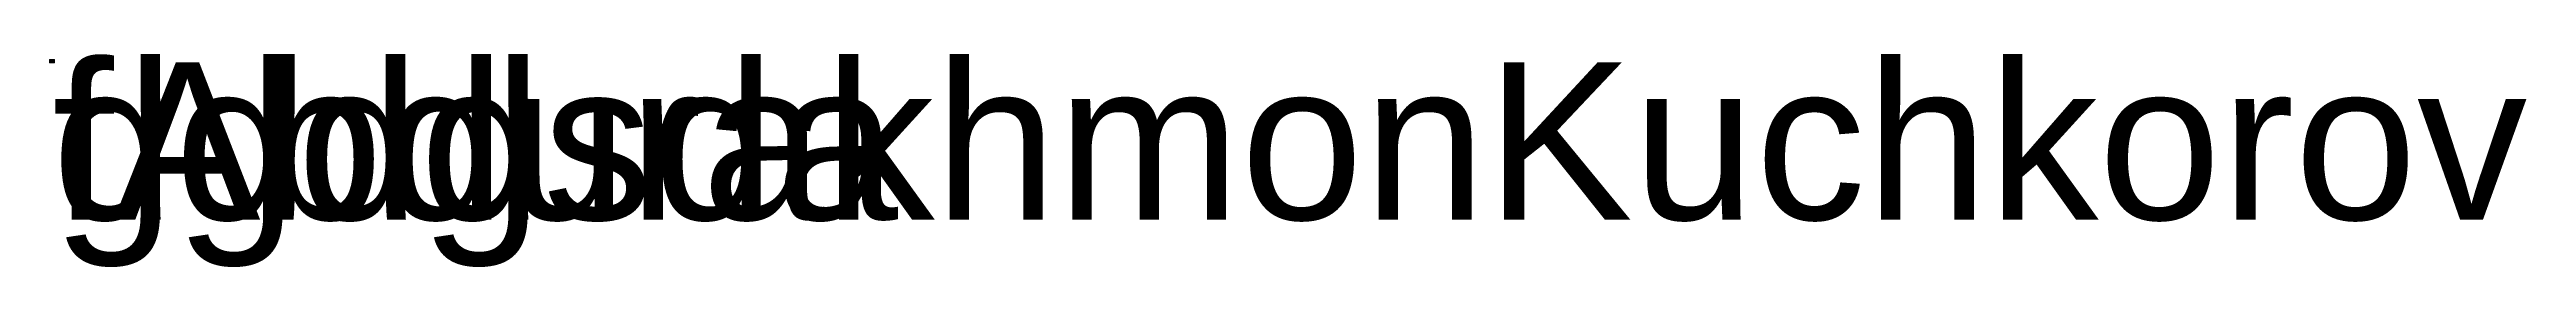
# Paper-space layout '00_Plan' of a CAD drawing. Header units: millimetres. Extents: x 0 to 7862, y -650 to 29.
# The model-space entities are those that its viewports show. They can reach past a viewport. Long polylines and large blocks are cut down to what shows.
import ezdxf

# ---------------------------------------------------------------- set-up
doc = ezdxf.new("R2010")
doc.units = ezdxf.units.MM
doc.header["$MEASUREMENT"] = 0
doc.linetypes.add('ACAD_ISO04W100', pattern=[30, 24, -3, 0, -3])
for name, color, linetype, lineweight in [('Axis', 30, 'ACAD_ISO04W100', 9), ('dim', 7, 'Continuous', 13), ('Layout Text', 7, 'Continuous', 15), ('Medium', 4, 'Continuous', 20), ('Text', 2, 'Continuous', 13), ('Thick', 1, 'Continuous', 40), ('Thin', 3, 'Continuous', 9)]:
    doc.layers.add(name, color=color, linetype=linetype, lineweight=lineweight)
doc.layers.add('NoPrint', color=7, linetype='Continuous', lineweight=0, plot=False)
doc.styles.get("Standard").update_dxf_attribs({"font": 'arial.ttf'})
doc.dimstyles.new('My Cool Dim', dxfattribs={"dimtxt": 60, "dimasz": 75, "dimexe": 6, "dimexo": 0.0625, "dimgap": -2.5, "dimtad": 1, "dimdec": 0, "dimzin": 0, "dimtxsty": 'Standard', "dimblk": 'ARCHTICK', "dimcen": 0.09, "dimclrd": 256, "dimclre": 256, "dimclrt": 256, "dimadec": 0, "dimazin": 0, "dimtfac": 1, "dimtdec": 0, "dimtofl": 0, "dimtmove": 1, "dimatfit": 3, "dimldrblk": 'DOT', "dimfxl": 1, "dimtfillclr": 256, "dimtolj": 1, "dimtzin": 0, "dimlwd": -1, "dimlwe": -1, "dimarcsym": 0})

# ---------------------------------------------------------------- blocks, each defined once
blk = doc.blocks.new('_ArchTick')
at = {"color": 0, "linetype": 'ByBlock', "const_width": 0.15}
blk.add_lwpolyline([(-0.5, -0.5), (0.5, 0.5)], dxfattribs=at)
blk = doc.blocks.new('*D12')
at = {"layer": 'Defpoints', "color": 0, "transparency": 16777216}
for p in [(10328, 17125), (11468, 17988), (11468, 17125)]:
    blk.add_point(p, dxfattribs=at)
at = {"layer": 'dim', "transparency": 16777216}
for p, q in [((10328, 17125), (10328, 17994)), ((10328, 17988), (11468, 17988)), ((10987, 18056), (10808, 18056)), ((10808, 18056), (10808, 17990)), ((10808, 17990), (10987, 17990)), ((10987, 17990), (10987, 18056)), ((11468, 17125), (11468, 17994))]:
    blk.add_line(p, q, dxfattribs=at)
at = {"layer": 'dim', "transparency": 16777216, "xscale": 75, "yscale": 75, "zscale": 75, "rotation": 180}
blk.add_blockref('_ArchTick', (10328, 17988), dxfattribs=at)
at = {"layer": 'dim', "transparency": 16777216, "xscale": 75, "yscale": 75, "zscale": 75}
blk.add_blockref('_ArchTick', (11468, 17988), dxfattribs=at)
at = {"layer": 'dim', "transparency": 16777216, "insert": (10898, 18023), "char_height": 60, "attachment_point": 5}
blk.add_mtext('\\A1;1140', dxfattribs=at)
blk = doc.blocks.new('_Dot')
at = {"color": 0, "linetype": 'ByBlock', "lineweight": -2}
blk.add_line((-0.5, 0), (-1, 0), dxfattribs=at)
at = {"color": 0, "linetype": 'ByBlock', "const_width": 0.5}
blk.add_lwpolyline([(-0.25, 0, 1), (0.25, 0, 1)], format="xyb", close=True, dxfattribs=at)
blk = doc.blocks.new('*D13')
at = {"layer": 'Defpoints', "color": 0, "transparency": 16777216}
for p in [(11468, 17125), (12368, 17988), (12368, 17125)]:
    blk.add_point(p, dxfattribs=at)
at = {"layer": 'dim', "transparency": 16777216}
for p, q in [((11468, 17125), (11468, 17994)), ((11468, 17988), (12368, 17988)), ((11986, 18056), (11849, 18056)), ((11849, 18056), (11849, 17990)), ((11849, 17990), (11986, 17990)), ((11986, 17990), (11986, 18056)), ((12368, 17125), (12368, 17994))]:
    blk.add_line(p, q, dxfattribs=at)
at = {"layer": 'dim', "transparency": 16777216, "xscale": 75, "yscale": 75, "zscale": 75, "rotation": 180}
blk.add_blockref('_ArchTick', (11468, 17988), dxfattribs=at)
at = {"layer": 'dim', "transparency": 16777216, "xscale": 75, "yscale": 75, "zscale": 75}
blk.add_blockref('_ArchTick', (12368, 17988), dxfattribs=at)
at = {"layer": 'dim', "transparency": 16777216, "insert": (11918, 18023), "char_height": 60, "attachment_point": 5}
blk.add_mtext('\\A1;900', dxfattribs=at)
blk = doc.blocks.new('*D14')
at = {"layer": 'Defpoints', "color": 0, "transparency": 16777216}
for p in [(12368, 17125), (12988, 17988), (12988, 17988)]:
    blk.add_point(p, dxfattribs=at)
at = {"layer": 'dim', "transparency": 16777216}
for p, q in [((12368, 17125), (12368, 17994)), ((12368, 17988), (12988, 17988)), ((12746, 18056), (12609, 18056)), ((12609, 18056), (12609, 17990)), ((12609, 17990), (12746, 17990)), ((12746, 17990), (12746, 18056)), ((12988, 17988), (12988, 17994))]:
    blk.add_line(p, q, dxfattribs=at)
at = {"layer": 'dim', "transparency": 16777216, "xscale": 75, "yscale": 75, "zscale": 75, "rotation": 180}
blk.add_blockref('_ArchTick', (12368, 17988), dxfattribs=at)
at = {"layer": 'dim', "transparency": 16777216, "xscale": 75, "yscale": 75, "zscale": 75}
blk.add_blockref('_ArchTick', (12988, 17988), dxfattribs=at)
at = {"layer": 'dim', "transparency": 16777216, "insert": (12678, 18023), "char_height": 60, "attachment_point": 5}
blk.add_mtext('\\A1;620', dxfattribs=at)
blk = doc.blocks.new('*D15')
at = {"layer": 'Defpoints', "color": 0, "transparency": 16777216}
for p in [(12988, 17988), (15528, 17994), (15528, 17988)]:
    blk.add_point(p, dxfattribs=at)
at = {"layer": 'dim', "transparency": 16777216}
for p, q in [((12988, 17988), (12988, 17994)), ((12988, 17988), (15528, 17988)), ((14350, 18056), (14165, 18056)), ((14165, 18056), (14165, 17990)), ((14165, 17990), (14350, 17990)), ((14350, 17990), (14350, 18056)), ((15528, 17994), (15528, 17982))]:
    blk.add_line(p, q, dxfattribs=at)
at = {"layer": 'dim', "transparency": 16777216, "xscale": 75, "yscale": 75, "zscale": 75, "rotation": 180}
blk.add_blockref('_ArchTick', (12988, 17988), dxfattribs=at)
at = {"layer": 'dim', "transparency": 16777216, "xscale": 75, "yscale": 75, "zscale": 75}
blk.add_blockref('_ArchTick', (15528, 17988), dxfattribs=at)
at = {"layer": 'dim', "transparency": 16777216, "insert": (14258, 18023), "char_height": 60, "attachment_point": 5}
blk.add_mtext('\\A1;2540', dxfattribs=at)
blk = doc.blocks.new('*D16')
at = {"layer": 'Defpoints', "color": 0, "transparency": 16777216}
for p in [(15928, 16725), (15928, 13525), (16097, 13525)]:
    blk.add_point(p, dxfattribs=at)
at = {"layer": 'dim', "transparency": 16777216}
for p, q in [((15928, 16725), (16103, 16725)), ((15928, 13525), (16103, 13525)), ((16095, 15217), (16029, 15217)), ((16029, 15217), (16029, 15033)), ((16029, 15033), (16095, 15033)), ((16095, 15033), (16095, 15217)), ((16097, 16725), (16097, 13525))]:
    blk.add_line(p, q, dxfattribs=at)
at = {"layer": 'dim', "transparency": 16777216, "xscale": 75, "yscale": 75, "zscale": 75}
for p, rotation in [((16097, 16725), 90), ((16097, 13525), 270)]:
    blk.add_blockref('_ArchTick', p, dxfattribs=dict(at, rotation=rotation))
at = {"layer": 'dim', "transparency": 16777216, "insert": (16062, 15125), "char_height": 60, "attachment_point": 5, "rotation": 90}
blk.add_mtext('\\A1;3200', dxfattribs=at)
blk = doc.blocks.new('*D17')
at = {"layer": 'Defpoints', "color": 0, "transparency": 16777216}
for p in [(9928, 13125), (10328, 13125), (10328, 12753)]:
    blk.add_point(p, dxfattribs=at)
at = {"layer": 'dim', "transparency": 16777216}
for p, q in [((9928, 13125), (9928, 12747)), ((9928, 12753), (10328, 12753)), ((10197, 12822), (10058, 12822)), ((10058, 12822), (10058, 12756)), ((10058, 12756), (10197, 12756)), ((10197, 12756), (10197, 12822)), ((10328, 13125), (10328, 12747))]:
    blk.add_line(p, q, dxfattribs=at)
at = {"layer": 'dim', "transparency": 16777216, "xscale": 75, "yscale": 75, "zscale": 75, "rotation": 180}
blk.add_blockref('_ArchTick', (9928, 12753), dxfattribs=at)
at = {"layer": 'dim', "transparency": 16777216, "xscale": 75, "yscale": 75, "zscale": 75}
blk.add_blockref('_ArchTick', (10328, 12753), dxfattribs=at)
at = {"layer": 'dim', "transparency": 16777216, "insert": (10128, 12789), "char_height": 60, "attachment_point": 5}
blk.add_mtext('\\A1;400', dxfattribs=at)
blk = doc.blocks.new('*D18')
at = {"layer": 'Defpoints', "color": 0, "transparency": 16777216}
for p in [(10328, 13125), (11467, 12753), (11467, 12753)]:
    blk.add_point(p, dxfattribs=at)
at = {"layer": 'dim', "transparency": 16777216}
for p, q in [((10328, 13125), (10328, 12747)), ((10328, 12753), (11467, 12753)), ((10987, 12822), (10808, 12822)), ((10808, 12822), (10808, 12756)), ((10808, 12756), (10987, 12756)), ((10987, 12756), (10987, 12822)), ((11467, 12753), (11467, 12759))]:
    blk.add_line(p, q, dxfattribs=at)
at = {"layer": 'dim', "transparency": 16777216, "xscale": 75, "yscale": 75, "zscale": 75, "rotation": 180}
blk.add_blockref('_ArchTick', (10328, 12753), dxfattribs=at)
at = {"layer": 'dim', "transparency": 16777216, "xscale": 75, "yscale": 75, "zscale": 75}
blk.add_blockref('_ArchTick', (11467, 12753), dxfattribs=at)
at = {"layer": 'dim', "transparency": 16777216, "insert": (10897, 12789), "char_height": 60, "attachment_point": 5}
blk.add_mtext('\\A1;1140', dxfattribs=at)
blk = doc.blocks.new('*D19')
at = {"layer": 'Defpoints', "color": 0, "transparency": 16777216}
for p in [(11467, 12753), (12367, 12753), (12367, 12753)]:
    blk.add_point(p, dxfattribs=at)
at = {"layer": 'dim', "transparency": 16777216}
for p, q in [((11467, 12753), (11467, 12759)), ((11467, 12753), (12367, 12753)), ((11986, 12822), (11849, 12822)), ((11849, 12822), (11849, 12756)), ((11849, 12756), (11986, 12756)), ((11986, 12756), (11986, 12822)), ((12367, 12753), (12367, 12759))]:
    blk.add_line(p, q, dxfattribs=at)
at = {"layer": 'dim', "transparency": 16777216, "xscale": 75, "yscale": 75, "zscale": 75, "rotation": 180}
blk.add_blockref('_ArchTick', (11467, 12753), dxfattribs=at)
at = {"layer": 'dim', "transparency": 16777216, "xscale": 75, "yscale": 75, "zscale": 75}
blk.add_blockref('_ArchTick', (12367, 12753), dxfattribs=at)
at = {"layer": 'dim', "transparency": 16777216, "insert": (11917, 12789), "char_height": 60, "attachment_point": 5}
blk.add_mtext('\\A1;900', dxfattribs=at)
blk = doc.blocks.new('*D20')
at = {"layer": 'Defpoints', "color": 0, "transparency": 16777216}
for p in [(12367, 12753), (15928, 13125), (15928, 12753)]:
    blk.add_point(p, dxfattribs=at)
at = {"layer": 'dim', "transparency": 16777216}
for p, q in [((12367, 12753), (12367, 12759)), ((12367, 12753), (15928, 12753)), ((14239, 12822), (14056, 12822)), ((14056, 12822), (14056, 12756)), ((14056, 12756), (14239, 12756)), ((14239, 12756), (14239, 12822)), ((15928, 13125), (15928, 12747))]:
    blk.add_line(p, q, dxfattribs=at)
at = {"layer": 'dim', "transparency": 16777216, "xscale": 75, "yscale": 75, "zscale": 75, "rotation": 180}
blk.add_blockref('_ArchTick', (12367, 12753), dxfattribs=at)
at = {"layer": 'dim', "transparency": 16777216, "xscale": 75, "yscale": 75, "zscale": 75}
blk.add_blockref('_ArchTick', (15928, 12753), dxfattribs=at)
at = {"layer": 'dim', "transparency": 16777216, "insert": (14147, 12789), "char_height": 60, "attachment_point": 5}
blk.add_mtext('\\A1;3560', dxfattribs=at)
blk = doc.blocks.new('*D21')
at = {"layer": 'Defpoints', "color": 0, "transparency": 16777216}
for p in [(9697, 16725), (9928, 17125), (9928, 16725)]:
    blk.add_point(p, dxfattribs=at)
at = {"layer": 'dim', "transparency": 16777216}
for p, q in [((9695, 16995), (9629, 16995)), ((9629, 16995), (9629, 16855)), ((9629, 16855), (9695, 16855)), ((9927, 17125), (9691, 17125)), ((9927, 16725), (9691, 16725)), ((9695, 16855), (9695, 16995)), ((9697, 17125), (9697, 16725))]:
    blk.add_line(p, q, dxfattribs=at)
at = {"layer": 'dim', "transparency": 16777216, "xscale": 75, "yscale": 75, "zscale": 75}
for p, rotation in [((9697, 17125), 90), ((9697, 16725), 270)]:
    blk.add_blockref('_ArchTick', p, dxfattribs=dict(at, rotation=rotation))
at = {"layer": 'dim', "transparency": 16777216, "insert": (9662, 16925), "char_height": 60, "attachment_point": 5, "rotation": 90}
blk.add_mtext('\\A1;400', dxfattribs=at)
blk = doc.blocks.new('*D22')
at = {"layer": 'Defpoints', "color": 0, "transparency": 16777216}
for p in [(9697, 15575), (9928, 16725), (9928, 15575)]:
    blk.add_point(p, dxfattribs=at)
at = {"layer": 'dim', "transparency": 16777216}
for p, q in [((9695, 16239), (9629, 16239)), ((9629, 16239), (9629, 16061)), ((9629, 16061), (9695, 16061)), ((9927, 16725), (9691, 16725)), ((9927, 15575), (9691, 15575)), ((9695, 16061), (9695, 16239)), ((9697, 16725), (9697, 15575))]:
    blk.add_line(p, q, dxfattribs=at)
at = {"layer": 'dim', "transparency": 16777216, "xscale": 75, "yscale": 75, "zscale": 75}
for p, rotation in [((9697, 16725), 90), ((9697, 15575), 270)]:
    blk.add_blockref('_ArchTick', p, dxfattribs=dict(at, rotation=rotation))
at = {"layer": 'dim', "transparency": 16777216, "insert": (9662, 16150), "char_height": 60, "attachment_point": 5, "rotation": 90}
blk.add_mtext('\\A1;1150', dxfattribs=at)
blk = doc.blocks.new('*D23')
at = {"layer": 'Defpoints', "color": 0, "transparency": 16777216}
for p in [(9697, 14675), (9928, 15575), (9928, 14675)]:
    blk.add_point(p, dxfattribs=at)
at = {"layer": 'dim', "transparency": 16777216}
for p, q in [((9695, 15194), (9629, 15194)), ((9629, 15194), (9629, 15056)), ((9629, 15056), (9695, 15056)), ((9927, 15575), (9691, 15575)), ((9927, 14675), (9691, 14675)), ((9695, 15056), (9695, 15194)), ((9697, 15575), (9697, 14675))]:
    blk.add_line(p, q, dxfattribs=at)
at = {"layer": 'dim', "transparency": 16777216, "xscale": 75, "yscale": 75, "zscale": 75}
for p, rotation in [((9697, 15575), 90), ((9697, 14675), 270)]:
    blk.add_blockref('_ArchTick', p, dxfattribs=dict(at, rotation=rotation))
at = {"layer": 'dim', "transparency": 16777216, "insert": (9662, 15125), "char_height": 60, "attachment_point": 5, "rotation": 90}
blk.add_mtext('\\A1;900', dxfattribs=at)
blk = doc.blocks.new('*D24')
at = {"layer": 'Defpoints', "color": 0, "transparency": 16777216}
for p in [(9697, 13525), (9928, 14675), (9928, 13525)]:
    blk.add_point(p, dxfattribs=at)
at = {"layer": 'dim', "transparency": 16777216}
for p, q in [((9695, 14189), (9629, 14189)), ((9629, 14189), (9629, 14011)), ((9629, 14011), (9695, 14011)), ((9927, 14675), (9691, 14675)), ((9927, 13525), (9691, 13525)), ((9695, 14011), (9695, 14189)), ((9697, 14675), (9697, 13525))]:
    blk.add_line(p, q, dxfattribs=at)
at = {"layer": 'dim', "transparency": 16777216, "xscale": 75, "yscale": 75, "zscale": 75}
for p, rotation in [((9697, 14675), 90), ((9697, 13525), 270)]:
    blk.add_blockref('_ArchTick', p, dxfattribs=dict(at, rotation=rotation))
at = {"layer": 'dim', "transparency": 16777216, "insert": (9662, 14100), "char_height": 60, "attachment_point": 5, "rotation": 90}
blk.add_mtext('\\A1;1150', dxfattribs=at)
blk = doc.blocks.new('*D25')
at = {"layer": 'Defpoints', "color": 0, "transparency": 16777216}
for p in [(9697, 13125), (9928, 13525), (9928, 13125)]:
    blk.add_point(p, dxfattribs=at)
at = {"layer": 'dim', "transparency": 16777216}
for p, q in [((9695, 13395), (9629, 13395)), ((9629, 13395), (9629, 13255)), ((9629, 13255), (9695, 13255)), ((9927, 13525), (9691, 13525)), ((9927, 13125), (9691, 13125)), ((9695, 13255), (9695, 13395)), ((9697, 13525), (9697, 13125))]:
    blk.add_line(p, q, dxfattribs=at)
at = {"layer": 'dim', "transparency": 16777216, "xscale": 75, "yscale": 75, "zscale": 75}
for p, rotation in [((9697, 13525), 90), ((9697, 13125), 270)]:
    blk.add_blockref('_ArchTick', p, dxfattribs=dict(at, rotation=rotation))
at = {"layer": 'dim', "transparency": 16777216, "insert": (9662, 13325), "char_height": 60, "attachment_point": 5, "rotation": 90}
blk.add_mtext('\\A1;400', dxfattribs=at)

msp = doc.modelspace()

# ---------------------------------------------------------------- hatches: boundary and pattern name
at = {"layer": 'Layout Text'}
h = msp.add_hatch(dxfattribs=at)
h.set_pattern_fill('ANSI31', color=14, scale=500)
h.paths.add_polyline_path([(13727.5, 17125.2), (13127.5, 17125.2), (12367.5, 17125.2), (12367.5, 16725.2), (12987.5, 16725.2), (12987.5, 15525.2), (13127.5, 15525.2), (13127.5, 16725.2), (13727.5, 16725.2)])
h.paths.add_polyline_path([(11467.5, 17125.2), (9927.5, 17125.2), (9927.5, 15575.2), (10327.5, 15575.2), (10327.5, 16725.2), (11327.5, 16725.2), (11327.5, 16525.2), (11327.5, 15575.2), (11467.5, 15575.2), (11467.5, 16725.2)])
h.paths.add_polyline_path([(11467.5, 13525.2), (11467.5, 14675.2), (11327.5, 14675.2), (11327.5, 13525.2), (10327.5, 13525.2), (10327.5, 13625.2), (10327.5, 14675.2), (9927.5, 14675.2), (9927.5, 13125.2), (11467.5, 13125.2)])
h.paths.add_polyline_path([(15927.5, 13525.2), (15527.5, 13525.2), (12367.5, 13525.2), (12367.5, 13125.2), (15927.5, 13125.2)])
h.paths.add_polyline_path([(15927.5, 6595.1), (12487.5, 6595.1), (12487.5, 5895.1), (9927.5, 5895.1), (9927.5, 5445.1), (10327.5, 5445.1), (11327.5, 5445.1), (11327.5, 5245.1), (11467.5, 5245.1), (11467.5, 5445.1), (12987.5, 5445.1), (12987.5, 6145.1), (15527.5, 6145.1), (15527.5, 5445.1), (15702.5, 5445.1), (15752.5, 5445.1), (15927.5, 5445.1)])
h.paths.add_polyline_path([(10327.5, 4245.1), (9927.5, 4245.1), (9927.5, 2145.1), (10327.5, 2145.1), (10327.5, 2745.1), (15527.5, 2745.1), (15527.5, 2145.1), (15927.5, 2145.1), (15927.5, 4245.1), (15527.5, 4245.1), (15527.5, 3145.1), (10327.5, 3145.1)])

# ---------------------------------------------------------------- linework, layer by layer
at = {"layer": 'Axis'}
for p, q in [((9292.9, 16725.2), (16697.8, 16725.2)), ((9292.9, 13525.2), (16697.8, 13525.2)), ((10327.5, 12579.8), (10327.5, 18181.9)), ((11467.5, 12579.8), (11467.5, 18181.9)), ((12367.5, 12579.8), (12367.5, 18181.9)), ((12987.5, 12579.8), (12987.5, 18181.9)), ((15527.5, 12579.8), (15527.5, 18181.9))]:
    msp.add_line(p, q, dxfattribs=at)
at = {"layer": 'Medium'}
for p, q in [((10127.5, 15525.2), (10127.5, 14725.2)), ((10327.5, 14525.2), (11327.5, 14525.2)), ((11467.5, 17125.2), (12367.5, 17125.2)), ((13427.5, 14125.2), (11467.5, 14125.2)), ((11467.5, 14125.2), (11467.5, 13525.2)), ((11517.5, 13325.2), (12317.5, 13325.2)), ((15527.5, 14625.2), (13427.5, 14625.2)), ((13427.5, 14625.2), (13427.5, 13525.2)), ((13427.5, 13525.2), (13427.5, 14125.2)), ((13427.5, 13525.2), (13427.5, 13525.2)), ((13777.5, 16925.2), (14715, 16925.2)), ((14765, 16925.2), (15702.5, 16925.2)), ((15527.5, 13525.2), (15527.5, 14625.2)), ((15527.5, 14625.2), (15527.5, 14625.2)), ((15727.5, 16900.2), (15727.5, 15850.2)), ((15727.5, 15800.2), (15727.5, 14675.2)), ((15727.5, 14625.2), (15727.5, 13575.2))]:
    msp.add_line(p, q, dxfattribs=at)
for points in [[(9927.5, 15575.2), (10327.5, 15575.2), (10327.5, 14675.2), (9927.5, 14675.2)], [(11467.5, 13125.2), (11467.5, 13525.2), (12367.5, 13525.2), (12367.5, 13125.2)]]:
    msp.add_lwpolyline(points, close=True, dxfattribs=at)
for points in [[(10327.5, 16725.2), (10327.5, 16525.2), (11327.5, 16525.2), (11327.5, 16725.2), (10327.5, 16725.2)], [(10327.5, 13525.2), (10327.5, 13525.2), (10327.5, 13625.2), (11327.5, 13625.2), (11327.5, 13525.2), (10327.5, 13525.2)], [(12987.5, 16725.2), (12987.5, 15525.2), (12487.5, 15525.2), (12487.5, 16725.2), (12987.5, 16725.2)], [(13127.5, 17125.2), (15927.5, 17125.2), (15927.5, 13525.2), (15527.5, 13525.2), (15527.5, 16725.2), (13127.5, 16725.2)], [(13127.5, 16725.2), (13127.5, 16725.2), (13727.5, 16725.2), (13727.5, 16125.2), (13127.5, 16125.2), (13127.5, 16725.2)], [(13727.5, 16725.2), (13727.5, 16725.2), (14327.5, 16725.2), (14327.5, 16125.2), (13727.5, 16125.2), (13727.5, 16725.2)], [(14327.5, 16725.2), (14327.5, 16725.2), (14927.5, 16725.2), (14927.5, 16125.2), (14327.5, 16125.2), (14327.5, 16725.2)], [(14927.5, 16725.2), (14927.5, 16725.2), (15527.5, 16725.2), (15527.5, 16125.2), (14927.5, 16125.2), (14927.5, 16725.2)]]:
    msp.add_lwpolyline(points, dxfattribs=at)
msp.add_lwpolyline([(10327.5, 15575.2), (10327.5, 15575.2), (10427.5, 15575.2, -0.414213562), (10727.5, 15275.2), (10727.5, 14975.2, -0.414213562), (10427.5, 14675.2), (10327.5, 14675.2), (10327.5, 15575.2)], format="xyb", dxfattribs=at)
msp.add_lwpolyline([(11002.5, 16525.2), (11002.5, 16185.2, -0.414213562), (10852.5, 16035.2), (10802.5, 16035.2, -0.414213562), (10652.5, 16185.2), (10652.5, 16525.2)], format="xyb", close=True, dxfattribs=at)
msp.add_arc((12372, 14253.2), 250, 329.2028592, 210.7971408, dxfattribs=at)
at = {"layer": 'Text'}
for p, q in [((8370.6, 14861.1), (9642.3, 14861.1)), ((16123.5, 14861.1), (17395.2, 14861.1))]:
    msp.add_line(p, q, dxfattribs=at)
for points in [[(8370.6, 14661.1), (9006.5, 14861.1), (9642.3, 14661.1)], [(16123.5, 14661.1), (16759.4, 14861.1), (17395.2, 14661.1)]]:
    msp.add_lwpolyline(points, close=True, dxfattribs=at)
for points in [[(8792.9, 16750.2), (9292.9, 16750.2), (9292.9, 16700.2), (8792.9, 16700.2), (8792.9, 16750.2)], [(8792.9, 13550.2), (9292.9, 13550.2), (9292.9, 13500.2), (8792.9, 13500.2), (8792.9, 13550.2)], [(10352.5, 18681.9), (10352.5, 18181.9), (10302.5, 18181.9), (10302.5, 18681.9), (10352.5, 18681.9)], [(10352.5, 12579.8), (10352.5, 12079.8), (10302.5, 12079.8), (10302.5, 12579.8), (10352.5, 12579.8)], [(11492.5, 18681.9), (11492.5, 18181.9), (11442.5, 18181.9), (11442.5, 18681.9), (11492.5, 18681.9)], [(11492.5, 12579.8), (11492.5, 12079.8), (11442.5, 12079.8), (11442.5, 12579.8), (11492.5, 12579.8)], [(12392.5, 18681.9), (12392.5, 18181.9), (12342.5, 18181.9), (12342.5, 18681.9), (12392.5, 18681.9)], [(12392.5, 12579.8), (12392.5, 12079.8), (12342.5, 12079.8), (12342.5, 12579.8), (12392.5, 12579.8)], [(13012.5, 18681.9), (13012.5, 18181.9), (12962.5, 18181.9), (12962.5, 18681.9), (13012.5, 18681.9)], [(13012.5, 12579.8), (13012.5, 12079.8), (12962.5, 12079.8), (12962.5, 12579.8), (13012.5, 12579.8)], [(15552.5, 18681.9), (15552.5, 18181.9), (15502.5, 18181.9), (15502.5, 18681.9), (15552.5, 18681.9)], [(15552.5, 12579.8), (15552.5, 12079.8), (15502.5, 12079.8), (15502.5, 12579.8), (15552.5, 12579.8)], [(16697.8, 16750.2), (17197.8, 16750.2), (17197.8, 16700.2), (16697.8, 16700.2), (16697.8, 16750.2)], [(16697.8, 13550.2), (17197.8, 13550.2), (17197.8, 13500.2), (16697.8, 13500.2), (16697.8, 13550.2)]]:
    msp.add_lwpolyline(points, dxfattribs=at)
at = {"layer": 'Thick'}
for p, q in [((12197.5, 15525.2), (11397.5, 15525.2)), ((11517.5, 16925.2), (11517.5, 17725.2)), ((12367.5, 13525.2), (12367.5, 13125.2)), ((12987.5, 16725.2), (12487.5, 16725.2)), ((12987.5, 15525.2), (12987.5, 16725.2)), ((13127.5, 17125.2), (13727.5, 17125.2)), ((13127.5, 16725.2), (13727.5, 16725.2)), ((13127.5, 16125.2), (13127.5, 16725.2))]:
    msp.add_line(p, q, dxfattribs=at)
for points in [[(9927.5, 15575.2), (9927.5, 17125.2), (11467.5, 17125.2), (11467.5, 16725.2), (11467.5, 15575.2), (11327.5, 15575.2), (11327.5, 16725.2), (10327.5, 16725.2), (10327.5, 15575.2)], [(11467.5, 13125.2), (9927.5, 13125.2), (9927.5, 14675.2), (10327.5, 14675.2), (10327.5, 13525.2), (11327.5, 13525.2), (11327.5, 14675.2), (11467.5, 14675.2), (11467.5, 13525.2)], [(13727.5, 16725.2), (13127.5, 16725.2), (13127.5, 15525.2), (12987.5, 15525.2), (12987.5, 16725.2), (12367.5, 16725.2), (12367.5, 17125.2), (13127.5, 17125.2), (13727.5, 17125.2)]]:
    msp.add_lwpolyline(points, close=True, dxfattribs=at)
for points in [[(10102.5, 15575.2), (10152.5, 15575.2), (10152.5, 15525.2), (10102.5, 15525.2), (10102.5, 15575.2)], [(10102.5, 14725.2), (10152.5, 14725.2), (10152.5, 14675.2), (10102.5, 14675.2), (10102.5, 14725.2)], [(11467.5, 13300.2), (11467.5, 13350.2), (11517.5, 13350.2), (11517.5, 13300.2), (11467.5, 13300.2)], [(12317.5, 13300.2), (12317.5, 13350.2), (12367.5, 13350.2), (12367.5, 13300.2), (12317.5, 13300.2)], [(12367.5, 13525.2), (15527.5, 13525.2), (15927.5, 13525.2), (15927.5, 13125.2), (12367.5, 13125.2)], [(13727.5, 16950.2), (13777.5, 16950.2), (13777.5, 16900.2), (13727.5, 16900.2), (13727.5, 16950.2)], [(14715, 16950.2), (14765, 16950.2), (14765, 16900.2), (14715, 16900.2), (14715, 16950.2)], [(15702.5, 16950.2), (15752.5, 16950.2), (15752.5, 16900.2), (15702.5, 16900.2), (15702.5, 16950.2)], [(15702.5, 15850.2), (15752.5, 15850.2), (15752.5, 15800.2), (15702.5, 15800.2), (15702.5, 15850.2)], [(15702.5, 14675.2), (15752.5, 14675.2), (15752.5, 14625.2), (15702.5, 14625.2), (15702.5, 14675.2)], [(15702.5, 13575.2), (15752.5, 13575.2), (15752.5, 13525.2), (15702.5, 13525.2), (15702.5, 13575.2)]]:
    msp.add_lwpolyline(points, dxfattribs=at)
at = {"layer": 'Thin'}
for p, q in [((10102.5, 15525.2), (10102.5, 14725.2)), ((10152.5, 15525.2), (10152.5, 14725.2)), ((10327.5, 16725.2), (11327.5, 16525.2)), ((11327.5, 16725.2), (10327.5, 16525.2)), ((10327.5, 13625.2), (11327.5, 13525.2)), ((11327.5, 13625.2), (10327.5, 13525.2)), ((10353, 15190.7), (10353, 15190.7)), ((11517.5, 13350.2), (12317.5, 13350.2)), ((11517.5, 13300.2), (12317.5, 13300.2)), ((12487.5, 16725.2), (12987.5, 15525.2)), ((12987.5, 16725.2), (12487.5, 15525.2)), ((13337.5, 16515.2), (13517.5, 16335.2)), ((13517.5, 16515.2), (13337.5, 16335.2)), ((13337.5, 16425.2), (13517.5, 16425.2)), ((13427.5, 16515.2), (13427.5, 16335.2)), ((13777.5, 16950.2), (14715, 16950.2)), ((14715, 16900.2), (13777.5, 16900.2)), ((14765, 16950.2), (15702.5, 16950.2)), ((14765, 16900.2), (15702.5, 16900.2)), ((14843.4, 14193.8), (15137.7, 14625.2)), ((15137.7, 13525.2), (14843.4, 14193.8)), ((15137.7, 14625.2), (15137.7, 13525.2)), ((15702.5, 16900.2), (15702.5, 15850.2)), ((15702.5, 14675.2), (15702.5, 15800.2)), ((15702.5, 13575.2), (15702.5, 14625.2)), ((15752.5, 15850.2), (15752.5, 16900.2)), ((15752.5, 15800.2), (15752.5, 14675.2)), ((15752.5, 14625.2), (15752.5, 13575.2))]:
    msp.add_line(p, q, dxfattribs=at)
for points in [[(10503, 15190.7), (10503, 15210.7), (10353, 15210.7), (10353, 15190.7)], [(13966, 16532.2), (13946, 16532.2), (13946, 16382.2), (13966, 16382.2)]]:
    msp.add_lwpolyline(points, close=True, dxfattribs=at)
for points in [[(10377.5, 15210.7), (10377.5, 15475.2, -0.414213562), (10427.5, 15525.2), (10427.5, 15525.2, -0.414213562), (10677.5, 15275.2), (10677.5, 14975.2, -0.414213562), (10427.5, 14725.2), (10427.5, 14725.2, -0.414213562), (10377.5, 14775.2), (10377.5, 15190.7)], [(12613.2, 14318.9), (12565, 14305.8, 1), (12179, 14200.5), (12130.8, 14187.4)], [(13966, 16475.2), (14227.5, 16475.2, -0.414213562), (14277.5, 16425.2), (14277.5, 16225.2, -0.414213562), (14227.5, 16175.2), (13827.5, 16175.2, -0.414213562), (13777.5, 16225.2), (13777.5, 16425.2, -0.414213562), (13827.5, 16475.2), (13946, 16475.2)], [(15137.7, 14435.4, -0.137453259), (15215.7, 14457.3), (15237.6, 14457.3, -0.414213562), (15387.6, 14307.3), (15387.6, 14172.2, -0.111688436), (15373, 14107.6)], [(15137.7, 14104.7, -0.171281396), (15181.7, 14120.2), (15333, 14120.2, -0.414213562), (15403, 14050.2), (15403, 13810.3, -0.414213562), (15333, 13740.3), (15181.7, 13740.3, -0.171281396), (15137.7, 13755.8)]]:
    msp.add_lwpolyline(points, format="xyb", dxfattribs=at)
msp.add_lwpolyline([(10952.5, 16425.2), (10952.5, 16185.2, -0.414213562), (10852.5, 16085.2), (10802.5, 16085.2, -0.414213562), (10702.5, 16185.2), (10702.5, 16425.2, -0.414213562), (10752.5, 16475.2), (10902.5, 16475.2, -0.414213562)], format="xyb", close=True, dxfattribs=at)
for centre, radius in [((10459, 15125.2), 35), ((10827.5, 13982.2), 200), ((10827.5, 16387.2), 30.5), ((14034.6, 16385.8), 22), ((15077.5, 16547.2), 100.8), ((15077.5, 16275.2), 35), ((15377.5, 16547.2), 70), ((15377.5, 16275.2), 70)]:
    msp.add_circle(centre, radius, dxfattribs=at)
for centre, start, end in [((11397.5, 15525.2), 270, 0), ((11517.5, 16925.2), 0, 90)]:
    msp.add_arc(centre, 800, start, end, dxfattribs=at)

# ---------------------------------------------------------------- texts
at = {"layer": 'Text'}
for s, height, p in [('A', 500.8, (8767.8, 14078.7)), ('A', 97.9, (8995.8, 16584.9)), ('B', 97.9, (8995.8, 13351.7)), ('1', 97.9, (10174.9, 18398.1)), ('1', 97.9, (10174.9, 12298.1)), ('2', 97.9, (11338.4, 18398.1)), ('2', 97.9, (11338.4, 12298.1)), ('3', 97.9, (12236.9, 18400.7)), ('3', 97.9, (12236.9, 12300.7)), ('4', 97.9, (12865.4, 18398.1)), ('4', 97.9, (12865.4, 12298.1)), ('5', 97.9, (15400, 18395.7)), ('5', 97.9, (15400, 12295.7)), ('A', 500.8, (16520.7, 14078.7)), ('A', 97.9, (16903.7, 16584.9)), ('B', 97.9, (16917.7, 13351.7))]:
    msp.add_text(s, height=height, dxfattribs=at).set_placement(p)
at = {"layer": 'Text', "char_height": 0.2, "attachment_point": 1, "rotation": 90}
for width, insert in [(55.509, (8756.4, 14024.5)), (3.213, (8839.9, 14035.4)), (3.213, (8890.8, 16112.2))]:
    msp.add_mtext_dynamic_manual_height_columns('A', width=width, gutter_width=1, heights=[0], dxfattribs=dict(at, insert=insert))

# ---------------------------------------------------------------- dimensions: what is measured, and where the dimension line sits
at = {"layer": 'dim'}
for base, p1, p2, picture, middle in [((9697.4, 16725.2), (9927.5, 17125.2), (9927.5, 16725.2), '*D21', (9661.7, 16925.2)), ((9697.4, 15575.2), (9927.5, 16725.2), (9927.5, 15575.2), '*D22', (9661.7, 16150.2)), ((9697.4, 14675.2), (9927.5, 15575.2), (9927.5, 14675.2), '*D23', (9661.7, 15125.2)), ((9697.4, 13525.2), (9927.5, 14675.2), (9927.5, 13525.2), '*D24', (9661.7, 14100.2)), ((9697.4, 13125.2), (9927.5, 13525.2), (9927.5, 13125.2), '*D25', (9661.7, 13325.2)), ((16097.4, 13525.2), (15927.5, 16725.2), (15927.5, 13525.2), '*D16', (16061.7, 15125.2))]:
    dim = msp.add_linear_dim(base=base, p1=p1, p2=p2, angle=90, dimstyle='My Cool Dim', dxfattribs=at)
    dim.commit()
    dim.dimension.update_dxf_attribs({"geometry": picture, "text_midpoint": middle})
for base, p1, p2, picture, middle in [((10327.5, 12753.3), (9927.5, 13125.2), (10327.5, 13125.2), '*D17', (10127.5, 12789)), ((11467.5, 17987.7), (10327.5, 17125.2), (11467.5, 17125.2), '*D12', (10897.5, 18023.4)), ((11467.5, 12753.3), (10327.5, 13125.2), (11467.5, 12753.3), '*D18', (10897.5, 12789)), ((12367.5, 17987.7), (11467.5, 17125.2), (12367.5, 17125.2), '*D13', (11917.5, 18023.4)), ((12367.5, 12753.3), (11467.5, 12753.3), (12367.5, 12753.3), '*D19', (11917.5, 12789)), ((12987.5, 17987.7), (12367.5, 17125.2), (12987.5, 17987.7), '*D14', (12677.5, 18023.4)), ((15927.5, 12753.3), (12367.5, 12753.3), (15927.5, 13125.2), '*D20', (14147.5, 12789)), ((15527.5, 17987.7), (12987.5, 17987.7), (15527.5, 17993.7), '*D15', (14257.5, 18023.4))]:
    dim = msp.add_linear_dim(base=base, p1=p1, p2=p2, dimstyle='My Cool Dim', dxfattribs=at)
    dim.commit()
    dim.dimension.update_dxf_attribs({"geometry": picture, "text_midpoint": middle})

psp = doc.layouts.new('00_Plan')

# ---------------------------------------------------------------- linework, layer by layer
at = {"layer": 'Layout Text'}
for p, q in [((8.3, 0.4), (8.3, 1.8)), ((8.3, 1.8), (16.2, 1.8)), ((8.3, 1.1), (16.2, 1.1)), ((16.2, 0.4), (8.3, 0.4)), ((13.4, 0.4), (13.4, 1.8)), ((16.2, 1.8), (16.2, 0.4))]:
    psp.add_line(p, q, dxfattribs=at)
psp.add_lwpolyline([(0.4, 11.3), (16.2, 11.3), (16.2, 0.4), (0.4, 0.4)], close=True, dxfattribs=at)

# ---------------------------------------------------------------- texts
for s, p in [('Abdurakhmon Kuchkorov', (8.5, 0.6)), ('Ground Floor Plan at 1:1', (8.7, 1.3)), ('27/06/2024', (13.7, 0.6)), ('AADA05', (14, 1.4))]:
    psp.add_text(s, height=0.285, dxfattribs=at).set_placement(p)
at = {"layer": 'Layout Text', "char_height": 500.83, "attachment_point": 1}
for s, width, insert in [('fAbdurakhmonKuchkorov', 6.805, (9.1, 2.1)), ('ggdg', 7.529, (8.4, 2.3)), ('ddddsda', 500.83, (9.3, 1.8))]:
    psp.add_mtext_dynamic_manual_height_columns(s, width=width, gutter_width=2504.1, heights=[0], dxfattribs=dict(at, insert=insert))

# ---------------------------------------------------------------- viewports
at = {"layer": 'NoPrint', "view_target_point": (12882.9, 15425.2)}
psp.add_viewport(center=(7.8, 6), size=(9.35, 6.89), view_center_point=(93.9, -50.8), view_height=7090.339, dxfattribs=at)

doc.saveas('drawing.dxf')
